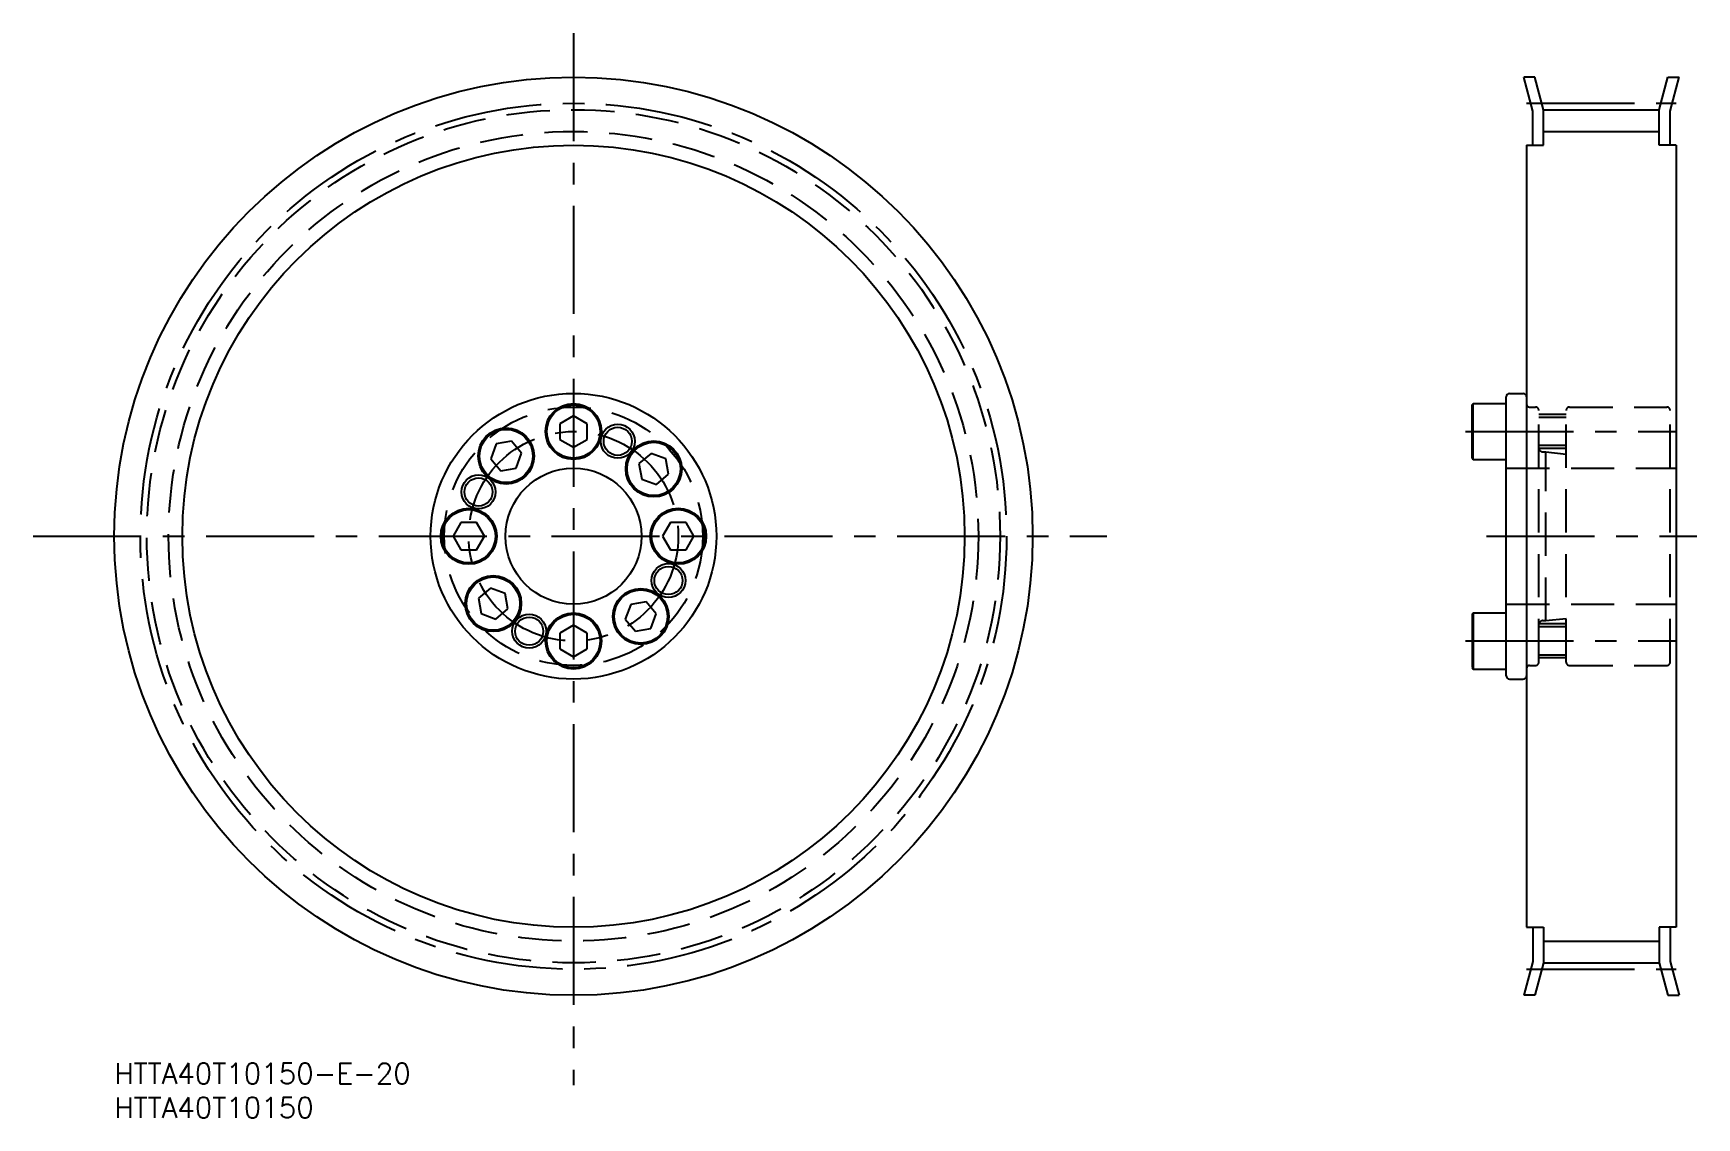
# Model space of a CAD drawing. Extents: x -12 to 233, y -8 to 151.
import ezdxf

# ---------------------------------------------------------------- set-up
doc = ezdxf.new("R2010")
doc.units = 0
doc.header["$LTSCALE"] = 0.5
doc.linetypes.add('CENTER', pattern=[50.8, 31.75, -6.35, 6.35, -6.35])
doc.linetypes.add('DASHED', pattern=[19.05, 12.7, -6.35])
for name, color, linetype in [('MSM_CENTER', 1, 'CENTER'), ('MSM_CONTINUOUS', 7, 'CONTINUOUS'), ('MSM_DASHED', 4, 'DASHED'), ('MSM_NARROW', 5, 'CONTINUOUS'), ('MSM_PART_NUMBER', 7, 'CONTINUOUS')]:
    doc.layers.add(name, color=color, linetype=linetype)
doc.styles.get("Standard").update_dxf_attribs({"font": 'txt.shx', "height": 3, "bigfont": 'bigfont.shx'})

# ---------------------------------------------------------------- blocks, each defined once
blk = doc.blocks.new('*U2')
at = {"layer": 'MSM_PART_NUMBER'}
blk.add_text('HTTA40T10150-E-20', height=3, dxfattribs=at).set_placement((0, -3))
blk = doc.blocks.new('*U3')
at = {"layer": 'MSM_PART_NUMBER'}
blk.add_text('HTTA40T10150', height=3, dxfattribs=at).set_placement((0, -8))

msp = doc.modelspace()

# ---------------------------------------------------------------- linework, layer by layer
at = {"layer": 'MSM_CENTER'}
for p, q in [((67.5, 151.46), (67.5, -3.2)), ((207.62, 141.16), (229.62, 141.16)), ((198.62, 92.9), (229.72, 92.9)), ((-11.91, 77.5), (145.92, 77.5)), ((201.73, 77.5), (232.62, 77.5)), ((198.62, 62.1), (229.72, 62.1)), ((207.62, 13.84), (229.62, 13.84))]:
    msp.add_line(p, q, dxfattribs=at)
for radius in [63.66, 15.4]:
    msp.add_circle((67.5, 77.5), radius, dxfattribs=at)
at = {"layer": 'MSM_CONTINUOUS'}
for p, q in [((208.52, 140.01), (207.19, 145)), ((208.84, 145), (207.19, 145)), ((210.12, 140.22), (208.84, 145)), ((227.12, 140.22), (228.4, 145)), ((228.4, 145), (230.06, 145)), ((228.72, 140.01), (230.06, 145)), ((208.52, 135), (208.52, 140.01)), ((210.12, 135), (210.12, 140.22)), ((210.12, 140.22), (227.12, 140.22)), ((227.12, 135), (227.12, 140.22)), ((228.72, 135), (228.72, 140.01)), ((207.62, 135), (207.62, 20)), ((207.62, 135), (210.12, 135)), ((229.62, 135), (227.12, 135)), ((229.62, 135), (229.62, 20)), ((204.62, 57), (204.62, 98)), ((205.12, 98.5), (207.12, 98.5)), ((199.62, 96.82), (199.74, 97.02)), ((199.62, 88.98), (199.62, 96.82)), ((199.74, 97.02), (204.62, 97.02)), ((199.74, 88.77), (199.74, 97.02)), ((67.5, 95.21), (65.5, 94.05)), ((65.5, 94.05), (65.5, 91.75)), ((69.5, 94.05), (67.5, 95.21)), ((68.5, 94.63), (68.5, 94.63)), ((69, 94.34), (69, 94.34)), ((69.5, 91.75), (69.5, 94.05)), ((56.12, 91.07), (55.33, 88.9)), ((58.39, 91.47), (56.12, 91.07)), ((59.88, 89.7), (58.39, 91.47)), ((65.5, 91.75), (67.5, 90.59)), ((67.5, 90.59), (69.5, 91.75)), ((55.33, 88.9), (56.81, 87.13)), ((59.09, 87.53), (59.88, 89.7)), ((78.9, 89.67), (77.13, 88.19)), ((77.13, 88.19), (77.53, 85.91)), ((81.07, 88.88), (78.9, 89.67)), ((81.47, 86.61), (81.07, 88.88)), ((199.62, 88.98), (199.74, 88.77)), ((199.74, 88.77), (204.62, 88.77)), ((56.81, 87.13), (59.09, 87.53)), ((77.53, 85.91), (79.7, 85.12)), ((79.7, 85.12), (81.47, 86.61)), ((50.95, 79.5), (49.79, 77.5)), ((53.25, 79.5), (50.95, 79.5)), ((54.41, 77.5), (53.25, 79.5)), ((81.75, 79.5), (80.59, 77.5)), ((84.05, 79.5), (81.75, 79.5)), ((85.21, 77.5), (84.05, 79.5)), ((49.79, 77.5), (50.95, 75.5)), ((53.25, 75.5), (54.41, 77.5)), ((80.59, 77.5), (81.75, 75.5)), ((84.05, 75.5), (85.21, 77.5)), ((50.95, 75.5), (53.25, 75.5)), ((81.75, 75.5), (84.05, 75.5)), ((55.3, 69.88), (53.53, 68.39)), ((57.47, 69.09), (55.3, 69.88)), ((57.87, 66.81), (57.47, 69.09)), ((53.53, 68.39), (53.93, 66.12)), ((53.93, 66.12), (56.1, 65.33)), ((56.1, 65.33), (57.87, 66.81)), ((75.91, 67.47), (75.12, 65.3)), ((78.19, 67.87), (75.91, 67.47)), ((79.67, 66.1), (78.19, 67.87)), ((78.88, 63.93), (79.67, 66.1)), ((199.62, 66.02), (199.74, 66.22)), ((199.74, 66.22), (204.62, 66.22)), ((199.74, 66.22), (199.74, 57.97)), ((67.5, 64.41), (65.5, 63.25)), ((69.5, 63.25), (67.5, 64.41)), ((75.12, 65.3), (76.61, 63.53)), ((76.61, 63.53), (78.88, 63.93)), ((199.62, 66.02), (199.62, 58.18)), ((65.5, 63.25), (65.5, 60.95)), ((69.5, 60.95), (69.5, 63.25)), ((65.5, 60.95), (67.5, 59.79)), ((67.5, 59.79), (69.5, 60.95)), ((199.62, 58.18), (199.74, 57.97)), ((199.74, 57.97), (204.62, 57.97)), ((205.12, 56.5), (207.12, 56.5)), ((207.62, 20), (210.12, 20)), ((208.52, 20), (208.52, 14.99)), ((210.12, 20), (210.12, 14.77)), ((227.12, 20), (227.12, 14.77)), ((229.62, 20), (227.12, 20)), ((228.72, 20), (228.72, 14.99)), ((208.52, 14.99), (207.19, 10)), ((210.12, 14.77), (208.84, 10)), ((210.12, 14.77), (227.12, 14.77)), ((227.12, 14.77), (228.4, 10)), ((228.72, 14.99), (230.06, 10)), ((208.84, 10), (207.19, 10)), ((228.4, 10), (230.06, 10))]:
    msp.add_line(p, q, dxfattribs=at)
for centre, radius in [((67.5, 77.5), 67.5), ((67.5, 77.5), 57.5), ((67.5, 77.5), 21), ((67.5, 92.9), 4.12), ((67.5, 92.9), 3.92), ((57.6, 89.3), 4.12), ((57.6, 89.3), 3.92), ((74.01, 91.46), 2.07), ((79.3, 87.4), 4.12), ((79.3, 87.4), 3.92), ((53.54, 84.01), 2.07), ((67.5, 77.5), 10), ((52.1, 77.5), 4.12), ((52.1, 77.5), 3.92), ((82.9, 77.5), 4.12), ((82.9, 77.5), 3.92), ((55.7, 67.6), 4.12), ((55.7, 67.6), 3.92), ((81.46, 70.99), 2.07), ((77.4, 65.7), 4.12), ((77.4, 65.7), 3.92), ((67.5, 62.1), 4.12), ((60.99, 63.54), 2.07), ((67.5, 62.1), 3.92)]:
    msp.add_circle(centre, radius, dxfattribs=at)
for centre, start, end in [((205.12, 98), 90, 180), ((207.12, 98), 0, 90), ((205.12, 57), 180, 270), ((207.12, 57), 270, 0)]:
    msp.add_arc(centre, 0.5, start, end, dxfattribs=at)
at = {"layer": 'MSM_DASHED'}
for p, q in [((208.03, 96.5), (208.92, 96.5)), ((209.42, 59), (209.42, 96)), ((213.42, 95.4), (209.42, 95.4)), ((213.42, 59), (213.42, 96)), ((213.92, 96.5), (228.22, 96.5)), ((228.72, 59), (228.72, 96)), ((213.42, 94.97), (209.42, 94.97)), ((213.42, 90.83), (209.42, 90.83)), ((213.42, 90.4), (209.42, 90.4)), ((210.02, 89.9), (210.42, 89.9)), ((210.42, 65.1), (210.42, 89.9)), ((210.42, 89.9), (213.42, 89.57)), ((204.62, 87.5), (229.62, 87.5)), ((204.62, 67.5), (229.62, 67.5)), ((213.42, 64.6), (209.42, 64.6)), ((213.42, 64.17), (209.42, 64.17)), ((210.02, 65.1), (210.42, 65.1)), ((210.42, 65.1), (213.42, 65.43)), ((213.42, 60.03), (209.42, 60.03)), ((213.42, 59.6), (209.42, 59.6)), ((208.03, 58.5), (208.92, 58.5)), ((213.92, 58.5), (228.22, 58.5))]:
    msp.add_line(p, q, dxfattribs=at)
for radius in [62.72, 59.52, 19]:
    msp.add_circle((67.5, 77.5), radius, dxfattribs=at)
for centre, radius, start, end in [((208.03, 96.91), 0.41, 180, 270), ((208.92, 96), 0.5, 0, 90), ((213.92, 96), 0.5, 90, 180), ((228.22, 96), 0.5, 0, 90), ((210.02, 90.5), 0.6, 180.0007, 270), ((210.02, 64.5), 0.6, 90, 179.9993), ((208.92, 59), 0.5, 270, 0), ((213.92, 59), 0.5, 180, 270), ((228.22, 59), 0.5, 270, 0), ((208.03, 58.09), 0.41, 90, 180)]:
    msp.add_arc(centre, radius, start, end, dxfattribs=at)
at = {"layer": 'MSM_NARROW'}
for p, q in [((210.12, 137.02), (227.12, 137.02)), ((210.12, 17.97), (227.12, 17.97))]:
    msp.add_line(p, q, dxfattribs=at)
for centre in [(74.01, 91.46), (53.54, 84.01), (81.46, 70.99), (60.99, 63.54)]:
    msp.add_circle(centre, 2.5, dxfattribs=at)

# ---------------------------------------------------------------- block references
at = {"layer": 'MSM_CONTINUOUS'}
for name in ['*U2', '*U3']:
    msp.add_blockref(name, (0, 0), dxfattribs=at)

doc.saveas('drawing.dxf')
